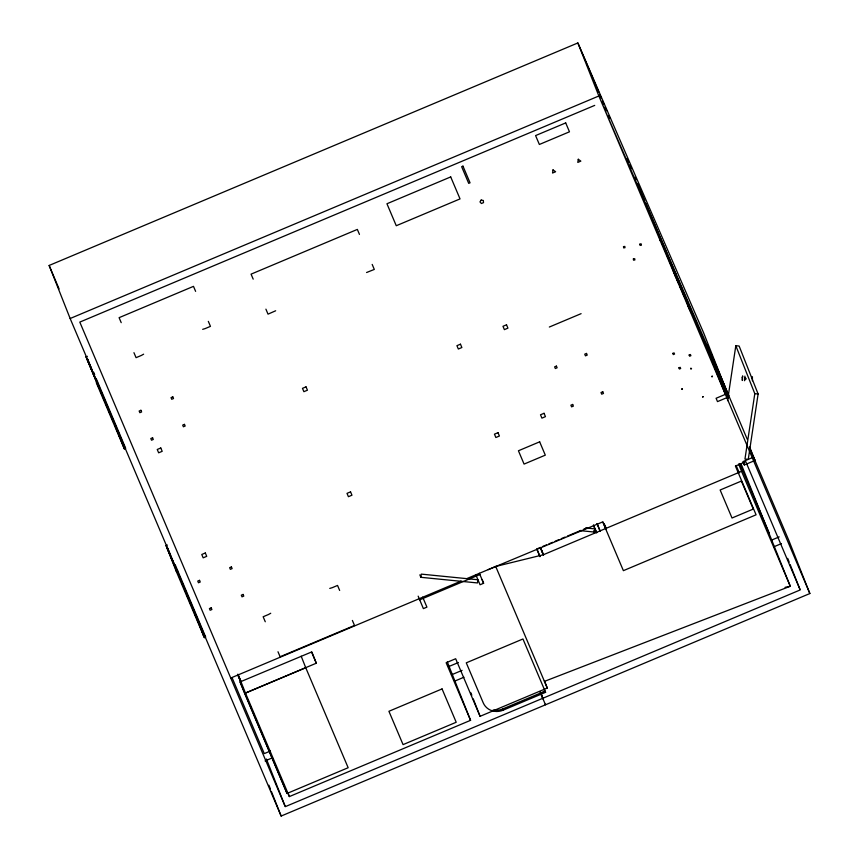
<?xml version="1.0" encoding="UTF-8"?>
<svg xmlns="http://www.w3.org/2000/svg" width="859" height="859" viewBox="0 0 859 859"><rect width="100%" height="100%" fill="white"/><g stroke="black" fill="none" stroke-linecap="round" stroke-linejoin="round"><path stroke-width="1.29" d="M744.753 378.11L744.764 379.13L744.989 378.207M420.835 577.302L421.318 574.123L477.937 579.761L477.454 582.939L420.835 577.302L419.868 574.843M593.537 525.203L594.997 528.886L594.514 532.065L580.04 530.626M727.552 400.638L735.819 345.715L739.127 346.037L758.11 393.991L748.264 459.372L744.957 459.05L754.803 393.658L735.819 345.715M752.409 380.795L752.409 376.811L752.022 378.25M581.103 313.664L549.341 327.032M275.664 310.775L268.029 314.147L265.914 309.154M749.671 448.108L788.852 540.483L809.854 593.537L281.14 816.05L70.148 318.517L49.146 265.463L577.86 42.95L703.65 332.905L724.652 385.949L747.266 439.282M70.148 318.517L598.863 95.993L577.86 42.95L598.777 92.267M594.718 105.389L79.801 322.104L285.285 806.655L800.201 589.94L745.805 461.68L735.411 466.061L756.081 514.809L623.387 570.666L602.707 521.907L488.191 569.678M97.185 383.533L86.061 356.872L87.393 356.313M97.593 382.094L96.272 382.652L124.362 448.903L125.693 448.344L96.144 378.411M123.868 446.455L115.149 425.753M175.172 564.696L205.698 637.088L204.378 637.646L176.278 571.396L166.077 545.615L167.398 545.057M170.597 555.107L167.022 547.892L177.19 572.277M705.926 345.211L707.258 344.652M176.278 571.396L177.609 570.838M707.741 345.876L726.714 393.798L716.084 398.275L717.501 401.604L728.131 397.137L714.012 361.478M203.433 635.381L200.952 627.822M542.738 546.464L546.453 544.907M548.922 543.865L552.627 542.308M555.097 541.267L558.801 539.699M561.281 538.657L564.986 537.1M567.455 536.059L581.049 530.347M583.519 529.305L587.223 527.737M230.738 678.03L461.1 581.081M467.21 578.451L495.707 566.457L543.328 554.764L741.553 471.333L738.622 463.935M419.664 599.861L479.891 574.521M754.986 460.467L753.579 457.138L742.949 461.605L744.366 464.944L754.986 460.467L749.639 446.959M301.187 656.212L305.74 667.711L244.632 693.428L240.08 681.928L311.549 652.002L316.305 663.212L245.449 693.03L289.365 796.583L470.571 720.325L447.314 661.956M482.135 579.589L483.596 583.272L480.052 584.764L475.822 574.757M270.445 751.013L264.282 753.611L232.07 677.654M451.437 674.841L462.088 670.364M771.801 540.01L779.199 536.896M265.077 760.924L272.486 757.81M455.313 680.865L463.957 677.225M774.023 546.721L781.432 543.607M244.6 693.331L287.046 793.448L348.153 767.721L305.74 667.711M470.571 720.325L446.154 662.74L455.667 658.735L480.084 716.32L547.269 688.048L544.381 680.672M493.173 709.974A15.376 14.485 -21.6 0 0 502.579 709.008L545.089 691.119L545.572 692.322L503.063 710.21A15.376 14.485 -21.6 0 1 483.23 702.845L466.276 662.837L522.948 638.978L545.572 692.322M448.495 666.659L458.405 662.536M544.434 681.38L790.28 586.257L741.134 464M366.568 272.518L374.309 269.425L372.183 264.422M785.051 587.352L790.28 586.257L741.553 471.333M754.803 393.658L758.11 393.991M585.784 527.974L594.997 528.886M744.925 376.124L744.603 380.72L744.399 379.71M766.862 528.865L767.237 529.724M237.9 674.508L241.154 681.863M724.652 385.949L598.863 95.993L809.854 593.537M767.452 530.282L767.914 531.377M710.704 352.856L728.883 395.72M726.714 393.798L728.131 397.137M599.818 94.737L601.386 98.431M602.438 100.9L604.006 104.594M605.047 107.064L606.615 110.757M608.709 115.697L609.75 118.155M627.006 158.84L628.573 162.544M629.626 165.003L631.193 168.708M634.844 177.341L635.896 179.799M637.464 183.504L644.787 200.759M645.828 203.229L728.314 398.104M687.554 303.227L656.072 228.73L675.013 274.558M688.735 306.223L675.185 274.064M676.591 278.262L677.633 280.732M679.727 285.671L681.294 289.376M682.347 291.845L683.914 295.55M686.534 301.724L691.248 312.826L684.344 295.399M674.498 273.613L678.621 283.32M679.641 285.736L681.187 289.376M739.728 463.527L769.277 533.214M736.174 465.557L739.277 472.869M604.607 524.709L606.282 528.586M603.866 523.528L605.982 528.425M603.029 522.089L606.196 529.488M596.951 523.646L600.194 531.302M593.408 525.139L596.651 532.795M543.522 555.161L540.268 547.505L536.725 548.998L539.978 556.653M359.459 234.421L357.344 229.417L251.064 274.15L253.19 279.143M495.707 566.457L547.269 688.048M539.914 691.635L545.497 704.788L545.261 704.187M479.354 573.275L483.596 583.272M422.682 597.123L426.923 607.13L423.38 608.612L418.161 596.157M339.659 590.444L337.544 585.441L332.229 587.685A106.656 35.767 -23 0 0 329.759 588.415M352.383 620.445L354.509 625.449L280.109 656.759L277.994 651.756M195.616 291.362L193.49 286.358L119.1 317.669L121.216 322.662M208.329 321.363L210.455 326.356L205.14 328.6A106.656 35.767 -23 0 0 202.67 329.33M265.27 621.755L263.155 616.751L268.459 614.518A106.656 35.767 -23 0 1 270.725 613.262M133.94 352.673L136.066 357.666L141.381 355.433A106.656 35.767 -23 0 1 143.636 354.176M237.803 675.002L240.703 681.821L237.739 674.347M240.08 681.928L287.046 793.437M49.146 265.463L59.099 288.925M91.634 368.822L87.457 358.955L97.421 384.059M86.061 356.872L95.95 380.183M96.992 382.642L98.549 386.325M100.632 391.232L101.673 393.68M103.23 397.363L105.313 402.27M106.355 404.729L107.923 408.412M108.953 410.86L110.521 414.543M87.006 359.137L95.907 380.118M96.949 382.577L114.043 423.262M114.966 425.473L123.395 445.316L120.947 439.078M166.077 545.615L177.523 572.609M182.205 583.658L183.235 586.128M184.803 589.789L187.949 597.241M188.969 599.603L190.526 603.286M195.605 615.688L170.78 556.031M196.55 617.922L203.873 635.198M767.527 530.411L767.882 531.259M767.162 529.606L766.851 528.854M704.38 341.313L725.383 394.356M686.083 298.739L686.91 300.843M674.54 271.669L673.714 269.576L687.726 302.883L674.637 271.916M687.544 304.644L689.294 309.079M787.703 558.393L789.174 562.108M790.151 564.578L799.965 589.349M672.962 269.973L675.969 277.586M659.927 239.768L660.346 240.81M743.389 462.486L744.366 464.944M597.252 523.797L600.173 531.173M595.169 528.972L596.629 532.666M540.569 547.645L543.489 555.021M537.036 549.148L539.957 556.514M540.848 693.052L543.296 699.237M541.03 693.986L542.738 698.303M502.579 709.008L503.063 710.21M311.86 651.992L316.305 663.212M238.05 674.336L245.449 693.03M266.419 759.002L285.048 806.053M268.931 785.212L270.392 788.906M271.369 791.375L281.14 816.05M194.166 611.876L204.378 637.646M167.462 547.698L169.889 553.84M118.51 432.936L119.97 436.619M115.127 425.581L116.588 429.264M117.565 431.723L124.362 448.903M93.706 372.269L94.683 374.728M593.709 530.701L594.675 533.149M540.44 547.419L543.328 554.764M470.839 692.719L471.816 695.21M473.277 698.936L480.084 716.32M287.905 792.857L289.365 796.583M544.391 689.455A1.922 1.815 -21.6 0 1 543.317 691.871M742.283 377.434L742.337 380.494L742.659 375.898L742.283 377.434M745.698 378.207L745.709 379.227L745.698 378.207M553.024 169.889L552.552 173.035L555.623 171.746L553.024 169.889M578.268 159.269L577.796 162.415L580.856 161.116L578.268 159.269M672.801 353.403L673.295 354.584L674.551 354.058L674.047 352.877L672.801 353.403M678.921 367.845L679.415 369.026L680.672 368.49L680.178 367.319L678.921 367.845M689.143 355.035L689.648 356.217L690.894 355.69L690.4 354.509L689.143 355.035M690.915 368.286L690.797 369.08L691.559 368.747L690.915 368.286M703.381 396.622L702.608 396.944L703.381 396.622M623.505 246.63L623.655 247.907L624.998 247.703L624.837 246.426L623.505 246.63M633.384 258.903L633.545 260.18L634.876 259.966L634.726 258.699L633.384 258.903M639.901 244.128L640.062 245.406L641.394 245.202L641.244 243.924L639.901 244.128M712.455 376.296L712.047 376.972L711.746 376.253L712.455 376.296M481.18 200.05L479.977 201.919L481.416 203.508L483.499 202.627L483.349 200.501L481.18 200.05M682.121 388.719L681.659 389.256L682.433 389.438L682.121 388.719M462.969 166.141L461.648 166.7L468.713 183.375L470.045 182.817L462.969 166.141M565.705 122.912L535.587 135.582L539.366 144.473L569.474 131.803L565.705 122.912M450.707 176.922L386.947 203.755L396.267 225.734L460.037 198.901L450.707 176.922M140.919 410.291L139.147 411.031L139.856 412.696L141.628 411.955L140.919 410.291M172.799 396.869L171.027 397.61L171.736 399.285L173.507 398.533L172.799 396.869M152.58 437.789L150.808 438.53L151.517 440.205L153.289 439.454L152.58 437.789M184.46 424.367L182.688 425.119L183.397 426.783L185.168 426.043L184.46 424.367M160.783 447.99L157.24 449.482L158.647 452.811L162.19 451.319L160.783 447.99M306.019 386.861L302.475 388.354L303.893 391.683L307.436 390.201L306.019 386.861M460.467 344.191L456.924 345.672L458.341 349.012L461.874 347.519L460.467 344.191M506.52 324.809L502.977 326.291L504.383 329.631L507.927 328.138L506.52 324.809M556.407 366.106L554.635 366.857L555.344 368.522L557.115 367.77L556.407 366.106M586.514 353.436L584.743 354.176L585.451 355.851L587.223 355.1L586.514 353.436M205.312 552.992L201.768 554.484L203.175 557.824L206.718 556.331L205.312 552.992M350.547 491.874L347.004 493.356L348.421 496.695L351.965 495.203L350.547 491.874M497.995 432.678L494.451 434.171L495.868 437.51L499.412 436.018L497.995 432.678M544.048 413.297L540.504 414.79L541.911 418.129L545.454 416.636L544.048 413.297M572.663 404.449L570.891 405.19L571.6 406.855L573.372 406.114L572.663 404.449M602.771 391.768L600.999 392.52L601.708 394.184L603.48 393.443L602.771 391.768M199.535 580.34L197.763 581.092L198.472 582.756L200.244 582.015L199.535 580.34M231.415 566.929L229.643 567.67L230.352 569.334L232.123 568.594L231.415 566.929M539.656 441.827L518.428 450.771L524.076 464.085L545.304 455.152L539.656 441.827M211.196 607.85L209.424 608.591L210.133 610.255L211.905 609.514L211.196 607.85M243.076 594.428L241.304 595.169L242.013 596.844L243.784 596.092L243.076 594.428M741.403 481.061L720.143 490.006L732.018 518.009L753.279 509.065L741.403 481.061M442.063 688.918L388.923 711.284L403.064 744.624L456.204 722.258L442.063 688.918"/></g></svg>
